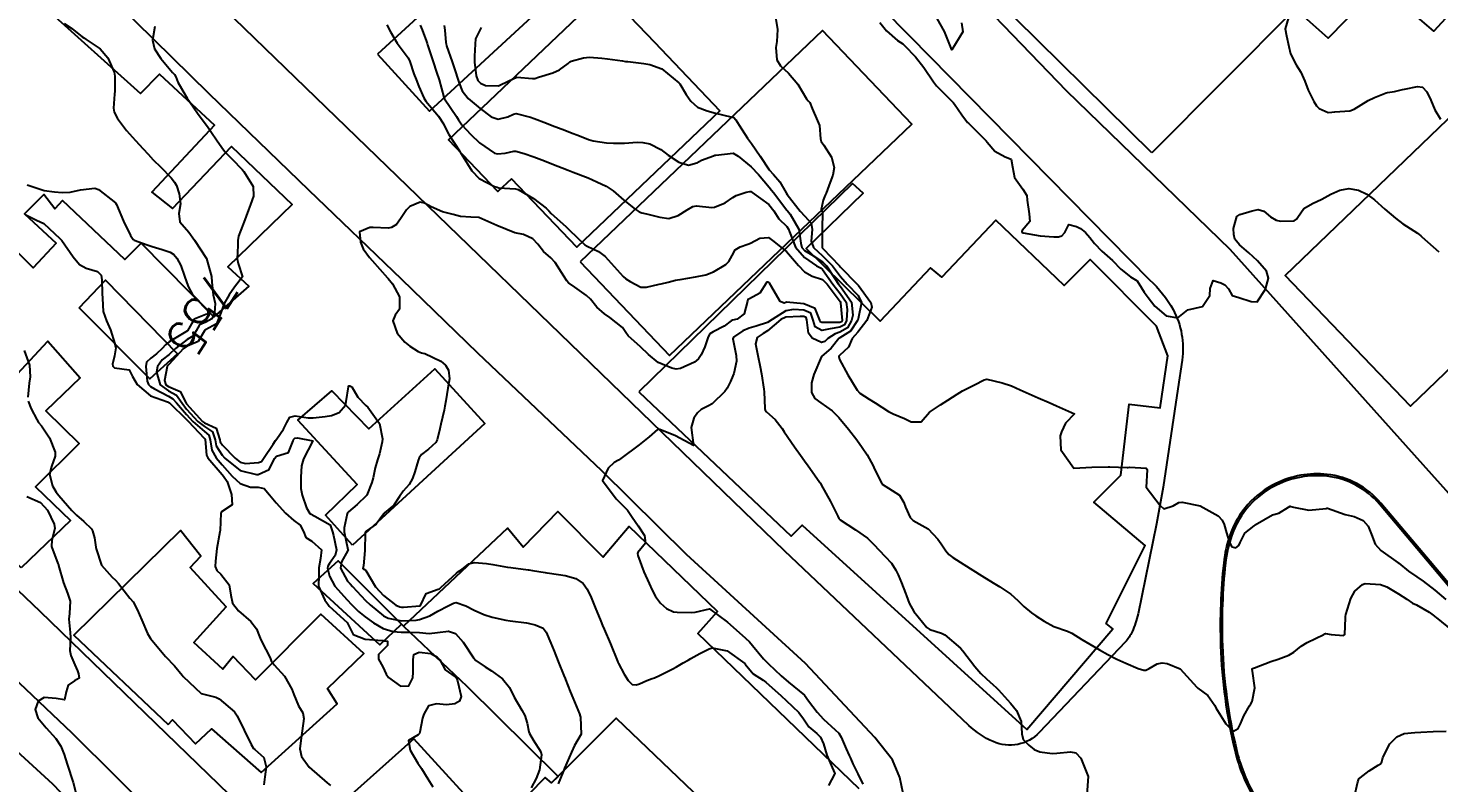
# Model space of a CAD drawing. Header units: metres. Extents: x 307586 to 320046, y 7427249 to 7434250.
# Drawn here: x 316786.2 to 316941.9, y 7432422.9 to 7432506.2 of the extents above; entities that cross this region are included whole.
import ezdxf
from ezdxf.enums import TextEntityAlignment as Align

# ---------------------------------------------------------------- set-up
doc = ezdxf.new("R2010")
doc.units = ezdxf.units.M
doc.header["$MEASUREMENT"] = 0
for name, color, linetype in [('Area Verde e Lazer', 45, 'Continuous'), ('Cotas', 45, 'Continuous'), ('Curvas de Nivel 1m', 11, 'Continuous'), ('Curvas de Nivel 5m', 15, 'Continuous'), ('Edificações', 30, 'Continuous'), ('Vias Primárias', 230, 'Continuous')]:
    doc.layers.add(name, color=color, linetype=linetype)
doc.styles.add('Style-STANDARD', font='STANDARD.shx')

msp = doc.modelspace()

# ---------------------------------------------------------------- linework, layer by layer
at = {"layer": 'Area Verde e Lazer'}
msp.add_lwpolyline([(316943.04, 7432444.55), (316935.41, 7432453.62, 0.19367), (316929.59, 7432456.72, 0.14134), (316924.02, 7432455.74, 0.195734), (316919.11, 7432450.23, 0.058975), (316918.39, 7432447.11, 0.035081), (316918.06, 7432438.03, 0.050549), (316919.62, 7432426.55, 0.064969), (316921.44, 7432421.78, 0.015128), (316938.32, 7432392.66), (316951.75, 7432369.38)], format="xyb", dxfattribs=at)
msp.add_lwpolyline([(316943.04, 7432444.55), (316935.41, 7432453.62, 0.19367), (316929.59, 7432456.72, 0.14134), (316924.02, 7432455.74, 0.195734), (316919.11, 7432450.23, 0.058975), (316918.39, 7432447.11, 0.035081), (316918.06, 7432438.03, 0.050549), (316919.62, 7432426.55, 0.064969), (316921.44, 7432421.78, 0.015128), (316938.32, 7432392.66), (316951.75, 7432369.38)], format="xyb", dxfattribs=at)
at = {"layer": 'Curvas de Nivel 1m', "flags": 128}
for points, elevation in [([(316889.25, 7432506.75), (316889.39, 7432505.76), (316888.2, 7432503.78), (316887.39, 7432505.79), (316886.25, 7432507.8)], 749), ([(316925.35, 7432507.33), (316924.98, 7432506.07), (316925.13, 7432505.33), (316925.39, 7432504.15), (316925.59, 7432503.33), (316926.19, 7432502.13), (316926.72, 7432501.31), (316927.17, 7432500.31), (316927.54, 7432499.31), (316928.14, 7432498.08), (316928.43, 7432497.59), (316928.75, 7432497.29), (316929.72, 7432496.87), (316930.13, 7432496.89), (316930.46, 7432496.94), (316932.13, 7432497.05), (316932.59, 7432497.24), (316934.14, 7432498.17), (316934.86, 7432498.5), (316936.15, 7432499.01), (316936.3, 7432499.05), (316937.06, 7432499.19), (316937.95, 7432499.39), (316938.16, 7432499.43), (316939.6, 7432499.72), (316940.16, 7432499.64), (316940.63, 7432499.15), (316941.05, 7432498.23), (316941.51, 7432497.14), (316942.12, 7432496.13)], 748), ([(316790.22, 7432506.68), (316791.05, 7432506.11), (316792.21, 7432505.22), (316792.37, 7432505.09), (316792.64, 7432504.92), (316794.19, 7432503.87), (316795.01, 7432502.89), (316795.73, 7432501.32), (316795.81, 7432500.88), (316795.81, 7432499.2), (316795.78, 7432498.88), (316795.66, 7432497.33), (316795.73, 7432496.88), (316796.1, 7432496.21), (316797.09, 7432494.87), (316798.07, 7432493.75), (316798.93, 7432492.85), (316799.48, 7432492.27), (316800.04, 7432491.65), (316800.86, 7432490.82), (316802.02, 7432489.65), (316802.39, 7432489.18), (316802.59, 7432488.8), (316802.91, 7432487.89), (316803.06, 7432486.79), (316802.87, 7432485.7), (316802.99, 7432484.79), (316803.95, 7432483.64), (316804.61, 7432482.77), (316805.91, 7432480.76), (316806.48, 7432478.75), (316806.49, 7432478.15), (316806.64, 7432476.75), (316806.87, 7432475.77), (316806.79, 7432474.75), (316806.5, 7432474.08), (316805.83, 7432473.72), (316805.15, 7432473.44), (316804.76, 7432472.77), (316804.4, 7432472.19), (316803.8, 7432471.79), (316802.51, 7432470.8), (316801.79, 7432470.17), (316801.04, 7432469.55), (316800.51, 7432468.82), (316800.38, 7432468.21), (316800.82, 7432466.82), (316801.74, 7432466.15), (316802.6, 7432465.67), (316803.22, 7432464.79), (316803.71, 7432464.11), (316804.95, 7432462.77), (316805.69, 7432462.21), (316806.57, 7432461.63), (316806.86, 7432460.74), (316807, 7432460.07), (316807.66, 7432459.05), (316807.94, 7432458.73), (316809.63, 7432457.36), (316811.42, 7432456.9), (316811.63, 7432456.92), (316812.85, 7432457.45), (316813.42, 7432458.66), (316813.66, 7432458.92), (316814.97, 7432459.34), (316815.48, 7432460.64), (316815.53, 7432460.79), (316815.68, 7432460.93), (316815.98, 7432460.94), (316817.67, 7432460.61), (316816.64, 7432458.63), (316816.41, 7432457.86), (316816.32, 7432456.63), (316816.33, 7432455.35), (316816.47, 7432454.63), (316816.95, 7432453.25), (316817.31, 7432452.61), (316817.48, 7432452.52), (316817.57, 7432452.47), (316817.86, 7432452.32), (316819.56, 7432451.34), (316819.84, 7432450.59), (316819.94, 7432450.19), (316820.28, 7432448.58), (316820.13, 7432447.98), (316819.51, 7432447.1), (316819.3, 7432446.8), (316819.27, 7432446.59), (316819.49, 7432445.68), (316820.09, 7432444.58), (316821.46, 7432443.08), (316821.94, 7432442.56), (316822.68, 7432441.78), (316823.44, 7432441.19), (316824.35, 7432440.53), (316825.43, 7432439.91), (316826.51, 7432439.59), (316827.42, 7432439.5), (316828.41, 7432439.5), (316829.42, 7432439.46), (316830.5, 7432439.38), (316831.42, 7432439.46), (316832.63, 7432439.64), (316833.42, 7432439.35), (316834.24, 7432438.41), (316835.39, 7432436.67), (316835.64, 7432436.4), (316836.69, 7432435.7), (316837.37, 7432435.24), (316838.6, 7432434.36), (316839.35, 7432433.41), (316839.89, 7432432.34), (316840.73, 7432430.92), (316841.04, 7432430.33), (316841.3, 7432429.46), (316841.5, 7432428.53), (316841.56, 7432428.33), (316841.97, 7432427.63), (316842.82, 7432426.31), (316842.91, 7432425.96), (316842.68, 7432424.31), (316842.29, 7432423.37), (316841.76, 7432422.32)], 756), ([(316825.82, 7432506.52), (316826.22, 7432505.76), (316826.97, 7432504.51), (316828.18, 7432502.89), (316828.36, 7432502.5), (316828.8, 7432501.13), (316829.05, 7432500.49), (316829.37, 7432499.71), (316829.9, 7432498.47), (316830.13, 7432498.09), (316831.51, 7432496.46), (316832.09, 7432495.59), (316832.46, 7432494.82), (316832.67, 7432494.44), (316833.84, 7432492.64), (316833.95, 7432492.42), (316833.98, 7432492.35), (316834.05, 7432492.24), (316835.21, 7432490.41), (316836.02, 7432489.56), (316837.71, 7432488.69), (316838.02, 7432488.6), (316838.2, 7432488.56), (316840.01, 7432488.43), (316840.31, 7432488.35), (316842, 7432487.35), (316843.41, 7432486.31), (316843.7, 7432486.02), (316843.98, 7432485.72), (316845.57, 7432484.28), (316845.96, 7432483.91), (316847.67, 7432482.26), (316847.93, 7432482.09), (316849.19, 7432481.5), (316849.92, 7432480.97), (316850.6, 7432480.22), (316851.9, 7432478.77), (316852.2, 7432478.51), (316852.69, 7432478.2), (316853.88, 7432477.6), (316854.48, 7432477.57), (316855.89, 7432477.91), (316856.09, 7432477.96), (316856.89, 7432478.15), (316857.69, 7432478.34), (316857.9, 7432478.38), (316858.2, 7432478.44), (316859.9, 7432478.74), (316861.05, 7432478.95), (316861.9, 7432479.26), (316863.25, 7432480.07), (316863.59, 7432480.4), (316863.93, 7432481.09), (316864.28, 7432481.71), (316864.83, 7432482.05), (316865.66, 7432482.33), (316865.95, 7432482.44), (316867, 7432482.98), (316867.95, 7432483.07), (316868.55, 7432482.61), (316869.33, 7432482), (316869.94, 7432481.5), (316871.27, 7432479.98), (316871.91, 7432479.29), (316872.76, 7432478.81), (316873.9, 7432478.42), (316874.44, 7432477.93), (316875.86, 7432475.99), (316875.9, 7432475.92), (316875.92, 7432475.86), (316876.09, 7432473.92), (316876.02, 7432473.74), (316875.84, 7432473.67), (316874.09, 7432473.69), (316873.84, 7432473.68), (316873.67, 7432473.77), (316873.62, 7432473.94), (316873.12, 7432475.21), (316871.86, 7432475.74), (316869.94, 7432475.91), (316869.86, 7432475.89), (316869.67, 7432475.8), (316869.24, 7432476), (316868.31, 7432477.59), (316868.06, 7432478.02), (316867.99, 7432478.11), (316867.89, 7432478.15), (316867.78, 7432478.13), (316867.71, 7432478.02), (316867, 7432476.91), (316865.87, 7432476.3), (316865.69, 7432476.22), (316865.62, 7432476.04), (316865.25, 7432474.65), (316864.51, 7432474.05), (316863.97, 7432473.93), (316863.84, 7432473.87), (316863.06, 7432473.29), (316861.83, 7432472.65), (316861.48, 7432472.44), (316861.3, 7432472.1), (316860.92, 7432470.98), (316860.52, 7432470.1), (316860.23, 7432469.67), (316859.78, 7432469.32), (316858.23, 7432468.59), (316857.78, 7432468.53), (316857.3, 7432468.63), (316855.78, 7432469.26), (316854.71, 7432470.17), (316853.81, 7432470.99), (316852.47, 7432472.2), (316852.19, 7432472.57), (316851.83, 7432473.13), (316850.45, 7432474.22), (316849.85, 7432474.63), (316849, 7432475.39), (316848.29, 7432476.25), (316847.87, 7432476.65), (316846.56, 7432477.6), (316845.89, 7432478.06), (316845.69, 7432478.28), (316845.37, 7432478.81), (316844.42, 7432480.29), (316843.92, 7432480.81), (316843.11, 7432481.5), (316842.51, 7432482.32), (316841.94, 7432482.93), (316840.9, 7432483.39), (316839.95, 7432483.57), (316837.96, 7432484.38), (316835.97, 7432485.27), (316835.08, 7432485.3), (316833.97, 7432485.38), (316833.13, 7432485.59), (316831.98, 7432485.91), (316830.7, 7432486.46), (316829.99, 7432486.85), (316829.51, 7432486.95), (316828.38, 7432486.49), (316827.98, 7432486.12), (316827.34, 7432485.13), (316826.88, 7432484.51), (316826.33, 7432484.15), (316825.96, 7432484.11), (316824.33, 7432484.16), (316823.96, 7432484.16), (316822.82, 7432483.68), (316822.9, 7432482.56), (316823.2, 7432481.82), (316823.92, 7432480.85), (316824.2, 7432480.54), (316825.89, 7432478.63), (316825.98, 7432478.52), (316826.44, 7432477.96), (316827.24, 7432476.51), (316827.22, 7432475.14), (316826.75, 7432474.51), (316826.48, 7432473.86), (316826.98, 7432472.51), (316827.8, 7432471.5), (316828.38, 7432471.07), (316829.29, 7432470.48), (316829.65, 7432470.33), (316829.79, 7432470.3), (316830.01, 7432470.25), (316831.78, 7432469.42), (316832.3, 7432468.96), (316832.62, 7432468.44), (316832.74, 7432467.45), (316832.55, 7432466.44), (316832.32, 7432465.03), (316832.22, 7432464.44), (316832.14, 7432464.02), (316831.8, 7432462.45), (316831.69, 7432461.96), (316831.38, 7432460.75), (316831.22, 7432460.45), (316830.44, 7432459.69), (316829.66, 7432459.1), (316829.38, 7432458.75), (316829.28, 7432458.47), (316828.92, 7432457.19), (316828.66, 7432456.48), (316828.28, 7432455.82), (316827.61, 7432455.08), (316827.21, 7432454.5), (316826.58, 7432453.51), (316825.58, 7432452.68), (316825.49, 7432452.6), (316825.44, 7432452.52), (316824.65, 7432451.44), (316823.55, 7432450.67), (316823.45, 7432450.54), (316823.43, 7432450.42), (316823.4, 7432448.54), (316823.23, 7432446.82), (316823.18, 7432446.54), (316823.37, 7432446.41), (316823.5, 7432446.3), (316824.56, 7432444.53), (316825.47, 7432443.56), (316826.83, 7432442.5), (316827.27, 7432442.31), (316827.45, 7432442.28), (316827.66, 7432442.28), (316829.45, 7432442.4), (316829.51, 7432442.42), (316829.55, 7432442.47), (316830.16, 7432443.77), (316831.48, 7432444.25), (316831.62, 7432444.3), (316831.8, 7432444.45), (316833.5, 7432446.04), (316833.73, 7432446.19), (316834.11, 7432446.41), (316834.88, 7432447.04), (316835.51, 7432447.2), (316836.82, 7432447.08), (316837.51, 7432446.97), (316839.16, 7432446.7), (316839.51, 7432446.65), (316841.44, 7432446.4), (316841.5, 7432446.39), (316841.91, 7432446.32), (316843.29, 7432446.1), (316843.5, 7432446.07), (316843.78, 7432446.02), (316845.5, 7432445.75), (316846.67, 7432445.44), (316847.49, 7432444.88), (316847.95, 7432444.25), (316848.37, 7432443.35), (316848.82, 7432442.24), (316849.44, 7432440.71), (316849.64, 7432440.23), (316849.81, 7432439.85), (316850.5, 7432438.22), (316851.27, 7432436.33), (316851.32, 7432436.21), (316851.38, 7432436.06), (316852.03, 7432434.86), (316852.47, 7432434.19), (316852.92, 7432433.75), (316853.36, 7432433.7), (316853.72, 7432433.82), (316854.51, 7432434.17), (316855.12, 7432434.41), (316855.37, 7432434.49), (316855.93, 7432434.72), (316857.38, 7432435.47), (316857.8, 7432435.7), (316858.53, 7432436.12), (316859.07, 7432436.43), (316859.39, 7432436.61), (316860.36, 7432437.14), (316861.41, 7432437.68), (316861.72, 7432437.77), (316863.4, 7432437.46), (316865.34, 7432436.04), (316865.38, 7432435.99), (316866.27, 7432434.92), (316867.36, 7432434.2), (316867.65, 7432434.01), (316869.35, 7432432.49), (316869.91, 7432431.98), (316871.32, 7432430.63), (316871.83, 7432429.96), (316872.42, 7432429.07), (316873.3, 7432428.34), (316873.68, 7432427.94), (316874.02, 7432427.2), (316874.41, 7432425.93), (316875.24, 7432423.98), (316875.26, 7432423.94), (316875.26, 7432423.92), (316875.24, 7432423.84), (316874.57, 7432422.58)], 754), ([(316829.52, 7432506.48), (316829.71, 7432505.97), (316830.21, 7432504.7), (316830.29, 7432504.47), (316830.33, 7432504.34), (316830.92, 7432502.46), (316831.32, 7432501.3), (316831.59, 7432500.46), (316832.13, 7432498.54), (316832.15, 7432498.47), (316832.16, 7432498.45), (316832.2, 7432498.38), (316833.51, 7432496.43), (316833.73, 7432496.06), (316834.09, 7432495.51), (316835.1, 7432494.41), (316836.07, 7432493.5), (316837.71, 7432492.38), (316838.05, 7432492.29), (316838.88, 7432492.37), (316839.83, 7432492.58), (316840.06, 7432492.58), (316840.98, 7432492.34), (316842.05, 7432491.97), (316843.24, 7432491.51), (316844.04, 7432491.19), (316845.83, 7432490.49), (316846.03, 7432490.41), (316846.38, 7432490.28), (316848.03, 7432489.63), (316848.99, 7432489.21), (316850.02, 7432488.71), (316850.79, 7432488.22), (316852, 7432487.19), (316853.22, 7432486.19), (316853.68, 7432485.89), (316853.98, 7432485.77), (316854.48, 7432485.68), (316855.97, 7432485.29), (316856.96, 7432485.17), (316857.98, 7432485.48), (316858.97, 7432486.13), (316859.61, 7432486.49), (316859.99, 7432486.56), (316861.69, 7432486.39), (316861.99, 7432486.42), (316863.17, 7432486.9), (316864, 7432487.47), (316864.37, 7432487.69), (316865.49, 7432488.05), (316865.9, 7432488.15), (316866.01, 7432488.13), (316866.15, 7432488.04), (316867.99, 7432486.69), (316868.54, 7432486.01), (316869.1, 7432485.12), (316869.97, 7432484.28), (316870.18, 7432483.99), (316870.28, 7432483.67), (316870.94, 7432481.98), (316871.93, 7432480.84), (316873.26, 7432479.95), (316873.69, 7432479.73), (316873.91, 7432479.52), (316875.07, 7432477.93), (316875.88, 7432476.88), (316876.51, 7432475.91), (316876.64, 7432475.13), (316876.58, 7432473.91), (316876.35, 7432473.41), (316875.84, 7432473.17), (316874.77, 7432472.99), (316873.83, 7432472.8), (316873.09, 7432473.2), (316872.89, 7432473.95), (316872.61, 7432474.72), (316871.85, 7432475.03), (316870.71, 7432475.13), (316869.85, 7432474.96), (316868.35, 7432474.01), (316867.84, 7432473.69), (316866.6, 7432473.26), (316865.83, 7432473.04), (316865.11, 7432472.77), (316864.08, 7432472.06), (316864, 7432471.88), (316864.37, 7432470.05), (316864.41, 7432469.43), (316864.13, 7432468.06), (316864.03, 7432467.8), (316863.76, 7432467.17), (316863.39, 7432466.43), (316863.12, 7432466.07), (316861.73, 7432464.72), (316861.34, 7432464.48), (316860.54, 7432464.1), (316860.1, 7432463.73), (316859.71, 7432463.11), (316859.42, 7432462.11), (316859.67, 7432460.11), (316857.69, 7432461.17), (316855.97, 7432461.89), (316855.7, 7432461.89), (316854.8, 7432461.06), (316853.67, 7432460.18), (316851.66, 7432458.66), (316851.39, 7432458.48), (316850.93, 7432458.22), (316850.26, 7432457.6), (316849.62, 7432456.23), (316851.14, 7432454.21), (316851.6, 7432453.74), (316852.39, 7432452.99), (316852.92, 7432452.19), (316853.57, 7432451.26), (316854.28, 7432450.17), (316854.37, 7432449.34), (316853.53, 7432448.29), (316853.49, 7432448.18), (316853.53, 7432447.97), (316854.21, 7432446.17), (316854.78, 7432444.88), (316855.11, 7432444.16), (316855.48, 7432443.46), (316856.03, 7432442.71), (316856.69, 7432442.14), (316857.46, 7432441.76), (316857.87, 7432441.71), (316859.46, 7432441.67), (316859.85, 7432441.72), (316861.46, 7432442.09), (316863.44, 7432440.61), (316864.07, 7432440.05), (316865.42, 7432438.86), (316865.84, 7432438.46), (316866.18, 7432438.03), (316867.39, 7432436.56), (316867.95, 7432436), (316869.37, 7432434.71), (316870.15, 7432433.98), (316871.35, 7432433.03), (316871.93, 7432432.55), (316872.36, 7432431.95), (316873.32, 7432430.7), (316874.04, 7432429.93), (316875.3, 7432428.73), (316875.73, 7432428.35), (316875.99, 7432427.91), (316876.53, 7432426.64), (316876.87, 7432425.9), (316876.99, 7432425.62), (316877.25, 7432424.97), (316877.8, 7432423.88), (316878.36, 7432422.75)], 753), ([(316832.17, 7432506.45), (316832.22, 7432505.94), (316832.35, 7432504.59), (316832.37, 7432504.45), (316832.42, 7432504.22), (316833.03, 7432502.44), (316833.32, 7432501.58), (316833.7, 7432500.43), (316833.81, 7432500.08), (316834.14, 7432499.26), (316834.79, 7432498.41), (316836.12, 7432497.3), (316837.35, 7432496.39), (316838.1, 7432496.12), (316839.18, 7432496.36), (316839.8, 7432496.66), (316840.11, 7432496.73), (316841.7, 7432496.33), (316842.1, 7432496.19), (316843.46, 7432495.67), (316844.09, 7432495.42), (316845.49, 7432494.89), (316846.09, 7432494.66), (316847.09, 7432494.27), (316848.08, 7432493.88), (316848.6, 7432493.73), (316850.07, 7432493.52), (316850.83, 7432493.46), (316852.07, 7432493.49), (316853.46, 7432493.57), (316854.08, 7432493.56), (316854.86, 7432493.39), (316856.07, 7432492.79), (316856.87, 7432492.15), (316858.05, 7432491.36), (316859.13, 7432491.04), (316860.05, 7432491.3), (316860.57, 7432491.59), (316861.9, 7432492.09), (316862.02, 7432492.13), (316862.06, 7432492.14), (316862.13, 7432492.15), (316864.07, 7432492.35), (316864.59, 7432492.05), (316866.05, 7432490.87), (316866.85, 7432490.03), (316868.02, 7432488.63), (316868.3, 7432488.3), (316868.52, 7432488.01), (316869.98, 7432486.08), (316870.05, 7432485.99), (316870.35, 7432485.62), (316871.29, 7432483.98), (316871.51, 7432482.42), (316871.64, 7432481.97), (316871.94, 7432481.64), (316872.74, 7432481.15), (316873.92, 7432480.39), (316874.36, 7432479.94), (316875.28, 7432478.54), (316875.68, 7432477.92), (316875.89, 7432477.66), (316877.12, 7432475.91), (316877.25, 7432474.5), (316877.13, 7432473.91), (316876.67, 7432473.08), (316875.83, 7432472.62), (316875.3, 7432472.45), (316874.51, 7432471.93), (316874.17, 7432471.58), (316873.82, 7432471.47), (316872.78, 7432471.96), (316872.38, 7432472.51), (316872.19, 7432473.96), (316872.1, 7432474.22), (316871.85, 7432474.33), (316871.46, 7432474.36), (316869.85, 7432474.27), (316869.3, 7432474), (316867.83, 7432472.75), (316867.38, 7432472.47), (316866.69, 7432472.03), (316866.51, 7432471.33), (316866.77, 7432470.03), (316867.02, 7432468.79), (316867.17, 7432468.03), (316867.44, 7432466.33), (316867.47, 7432466.02), (316867.54, 7432464.2), (316867.57, 7432464.02), (316867.72, 7432463.84), (316868.7, 7432462.99), (316869.45, 7432461.99), (316869.7, 7432461.61), (316870.82, 7432459.98), (316871.66, 7432458.78), (316872, 7432458.31), (316872.25, 7432457.96), (316873.62, 7432456.04), (316873.69, 7432455.94), (316873.78, 7432455.78), (316874.79, 7432453.93), (316875.59, 7432452.3), (316875.72, 7432452.06), (316875.87, 7432451.92), (316877.57, 7432450.81), (316878.87, 7432449.88), (316879.55, 7432449.24), (316880.84, 7432447.86), (316881.52, 7432447.11), (316882.01, 7432446.34), (316882.25, 7432445.84), (316882.63, 7432444.97), (316883.08, 7432443.83), (316883.17, 7432443.52), (316883.47, 7432442.72), (316884, 7432441.81), (316885.44, 7432440.01), (316885.76, 7432439.8), (316887.06, 7432439.4), (316887.43, 7432439.2), (316889.15, 7432437.75), (316889.41, 7432437.47), (316890.73, 7432435.74), (316891.38, 7432434.96), (316892.01, 7432434.36), (316892.76, 7432433.71), (316893.08, 7432433.42), (316893.36, 7432433.15), (316894.68, 7432431.69), (316895.33, 7432430.88), (316895.86, 7432429.67), (316895.91, 7432428.28), (316896.06, 7432427.67), (316896.68, 7432427.05), (316897.28, 7432426.56), (316897.92, 7432426.29), (316899.28, 7432426.14), (316899.8, 7432426.15), (316901.28, 7432426.3), (316901.89, 7432426.21), (316902.42, 7432425.59), (316903.24, 7432423.58), (316903.11, 7432421.58)], 752), ([(316836.22, 7432506.24), (316835.62, 7432505), (316835.58, 7432504.41), (316835.51, 7432503.08), (316835.49, 7432502.41), (316835.67, 7432500.9), (316835.87, 7432500.4), (316836.15, 7432500.1), (316836.73, 7432499.82), (316838.15, 7432499.79), (316839.29, 7432500.36), (316840.16, 7432500.74), (316841.89, 7432500.59), (316842.16, 7432500.59), (316842.58, 7432500.74), (316844.16, 7432501.22), (316844.9, 7432501.56), (316845.84, 7432502.28), (316846.02, 7432502.44), (316846.18, 7432502.52), (316847.54, 7432502.9), (316848.18, 7432502.95), (316849.57, 7432502.85), (316850.18, 7432502.78), (316851.85, 7432502.54), (316852.18, 7432502.5), (316852.44, 7432502.47), (316854.18, 7432502.26), (316854.87, 7432502.17), (316856.18, 7432501.66), (316858.06, 7432500.14), (316858.15, 7432500.02), (316858.87, 7432498.86), (316859.38, 7432498.12), (316860.12, 7432497.44), (316861.17, 7432497.04), (316862.11, 7432496.77), (316863.8, 7432496.37), (316864.11, 7432496.29), (316864.34, 7432496.06), (316864.71, 7432495.44), (316865.64, 7432494.04), (316866.08, 7432493.42), (316867.04, 7432492.03), (316868.04, 7432490.54), (316868.51, 7432490.01), (316869.22, 7432489.2), (316869.89, 7432487.99), (316870.01, 7432487.8), (316871.45, 7432485.98), (316871.98, 7432485.43), (316872.66, 7432484.65), (316872.78, 7432483.96), (316872.67, 7432482.67), (316872.94, 7432481.96), (316873.93, 7432481.03), (316875.01, 7432479.93), (316875.9, 7432478.76), (316876.64, 7432477.91), (316877.87, 7432476.65), (316878.21, 7432475.89), (316877.84, 7432474.09), (316877.8, 7432473.94), (316877.79, 7432473.9), (316877, 7432472.74), (316875.82, 7432471.98), (316875.79, 7432471.96), (316875.73, 7432471.92), (316874.88, 7432470.86), (316873.79, 7432469.94), (316872.95, 7432467.95), (316872.69, 7432467.02), (316872.7, 7432465.96), (316873.08, 7432465.29), (316873.73, 7432464.8), (316874.97, 7432463.93), (316875.72, 7432463.21), (316876.8, 7432461.91), (316877.69, 7432460.74), (316878.3, 7432459.89), (316878.86, 7432459.07), (316879.52, 7432457.87), (316879.65, 7432457.51), (316880.49, 7432455.86), (316881.62, 7432455.15), (316882.4, 7432454.63), (316882.9, 7432453.83), (316883.09, 7432453.32), (316883.59, 7432452.18), (316883.91, 7432451.82), (316885.57, 7432450.9), (316886.66, 7432449.79), (316887.03, 7432449.26), (316887.54, 7432448.49), (316887.87, 7432448.1), (316888.3, 7432447.76), (316889.52, 7432446.97), (316891.5, 7432445.73), (316892.74, 7432444.96), (316893.49, 7432444.52), (316894.71, 7432443.69), (316895.48, 7432443), (316896.15, 7432442.35), (316897, 7432441.66), (316897.46, 7432441.33), (316898.38, 7432440.71), (316899.44, 7432440.15), (316900.97, 7432439.61), (316901.43, 7432439.4), (316902.54, 7432438.71), (316903.42, 7432438.2), (316904.49, 7432437.57), (316905.41, 7432437.03), (316906.4, 7432436.55), (316907.4, 7432436.1), (316908.77, 7432435.52), (316909.39, 7432435.31), (316909.59, 7432435.31), (316909.97, 7432435.5), (316910.87, 7432436.02), (316911.4, 7432436.14), (316911.96, 7432436.05), (316913.39, 7432435.46), (316915.22, 7432433.44), (316915.36, 7432433.33), (316916.45, 7432432.52), (316917.21, 7432431.41), (316917.34, 7432431.18), (316918.43, 7432429.4), (316919.3, 7432428.59), (316919.8, 7432428.89), (316920.05, 7432429.38), (316920.43, 7432430.27), (316921.04, 7432431.37), (316921.17, 7432431.54), (316921.35, 7432431.85), (316921.63, 7432433.37), (316921.39, 7432435.2), (316921.34, 7432435.37), (316921.33, 7432435.43), (316921.39, 7432435.51), (316921.62, 7432435.59), (316923.4, 7432436.26), (316924.21, 7432436.52), (316925.41, 7432436.96), (316925.96, 7432437.31), (316926.77, 7432437.96), (316927.42, 7432438.37), (316929.25, 7432439.27), (316929.37, 7432439.34), (316929.43, 7432439.36), (316930.08, 7432439.26), (316931.43, 7432439.15), (316931.56, 7432439.25), (316931.63, 7432441.08), (316931.63, 7432441.25), (316931.67, 7432441.45), (316932.23, 7432443.24), (316932.68, 7432444.04), (316933.51, 7432444.79), (316933.83, 7432444.89), (316935.51, 7432444.77), (316936.2, 7432444.5), (316937.49, 7432443.75), (316938.4, 7432443.17), (316939.04, 7432442.72), (316939.48, 7432442.51), (316940.9, 7432441.71), (316941.46, 7432441.29), (316941.56, 7432441.22), (316941.67, 7432441.13), (316943.44, 7432439.7)], 751), ([(316880.24, 7432506.77), (316880.98, 7432505.86), (316882.21, 7432504.81), (316882.8, 7432504.43), (316883.38, 7432503.83), (316883.78, 7432503.41), (316884.19, 7432503), (316885.11, 7432501.81), (316886.16, 7432500.24), (316886.49, 7432499.8), (316888.14, 7432498.14), (316888.33, 7432497.97), (316888.47, 7432497.77), (316889.28, 7432496.6), (316889.92, 7432495.75), (316890.02, 7432495.67), (316890.1, 7432495.6), (316891.97, 7432493.73), (316892.08, 7432493.59), (316892.95, 7432492.6), (316894.07, 7432491.98), (316894.74, 7432491.69), (316894.88, 7432490.86), (316895.1, 7432489.69), (316896.02, 7432488.4), (316896.48, 7432487.68), (316896.5, 7432487.18), (316896.72, 7432485.67), (316896.81, 7432484.84), (316895.96, 7432483.83), (316895.91, 7432483.73), (316895.92, 7432483.68), (316895.96, 7432483.63), (316896.06, 7432483.58), (316897.96, 7432483.23), (316899.45, 7432483.13), (316899.96, 7432483.13), (316900.35, 7432483.23), (316900.67, 7432483.62), (316901.11, 7432484.48), (316901.97, 7432484.27), (316902.41, 7432484.04), (316902.95, 7432483.6), (316903.42, 7432483.06), (316903.95, 7432482.4), (316904.75, 7432481.57), (316905.93, 7432480.51), (316906.85, 7432479.55), (316907.9, 7432478.71), (316908.64, 7432478.27), (316909.13, 7432477.52), (316909.41, 7432477.04), (316909.88, 7432476.43), (316910.6, 7432475.5), (316911.86, 7432474.43), (316913.14, 7432474.18), (316913.86, 7432474.78), (316914.24, 7432475.09), (316915.87, 7432475.44), (316916.67, 7432476.65), (316916.72, 7432477.43), (316917.03, 7432478.3), (316917.9, 7432478.06), (316918.31, 7432477.83), (316918.72, 7432477.41), (316919.15, 7432476.67), (316919.88, 7432476.43), (316921.25, 7432476), (316921.88, 7432475.97), (316922.83, 7432477.36), (316923.15, 7432478.59), (316922.91, 7432479.35), (316921.93, 7432480.47), (316920.98, 7432481.38), (316919.95, 7432482.26), (316919.44, 7432482.88), (316919.33, 7432483.4), (316919.3, 7432484.07), (316919.67, 7432485.39), (316919.99, 7432485.59), (316921.36, 7432486.02), (316922, 7432486.16), (316922.62, 7432485.98), (316923.38, 7432485.35), (316923.99, 7432484.97), (316924.47, 7432484.85), (316925.99, 7432484.91), (316926.24, 7432485.07), (316926.38, 7432485.32), (316927.04, 7432486.28), (316928.01, 7432486.82), (316929.03, 7432487.28), (316930.02, 7432487.83), (316931.01, 7432488.27), (316932.03, 7432488.48), (316933.08, 7432488.29), (316934.02, 7432487.83), (316934.85, 7432487.21), (316936, 7432486.19), (316937.17, 7432485.19), (316937.98, 7432484.56), (316939.59, 7432483.53), (316939.96, 7432483.26), (316940.09, 7432483.15), (316941.95, 7432481.48)], 749), ([(316786.11, 7432488.89), (316788, 7432488.25), (316789.14, 7432488.11), (316789.99, 7432488.04), (316790.87, 7432488.07), (316792, 7432488.34), (316793.59, 7432488.5), (316794, 7432488.35), (316795.86, 7432486.88), (316795.98, 7432486.7), (316796.74, 7432484.87), (316797.54, 7432483.27), (316797.81, 7432482.86), (316797.93, 7432482.78), (316799.35, 7432482.26), (316799.93, 7432482.07), (316801.01, 7432481.73), (316801.92, 7432481.43), (316802.31, 7432481.2), (316802.64, 7432480.8), (316803.07, 7432479.96), (316803.49, 7432478.79), (316803.88, 7432477.65), (316804.39, 7432476.77), (316805.85, 7432475.28), (316806.05, 7432474.97), (316806.05, 7432474.76), (316805.98, 7432474.62), (316805.84, 7432474.55), (316804.56, 7432474.04), (316803.81, 7432472.78), (316801.8, 7432471.54), (316801.39, 7432471.23), (316801.01, 7432470.82), (316800.38, 7432470.23), (316799.78, 7432469.74), (316799.31, 7432469.3), (316799.22, 7432468.84), (316799.38, 7432467.2), (316799.5, 7432466.83), (316799.74, 7432466.62), (316800.19, 7432466.37), (316801.73, 7432465.55), (316802.19, 7432465.26), (316802.59, 7432464.8), (316803.7, 7432463.53), (316804.42, 7432462.77), (316805.68, 7432461.64), (316806.16, 7432461.24), (316806.33, 7432460.75), (316806.51, 7432459.6), (316806.98, 7432458.74), (316807.64, 7432457.98), (316808.74, 7432456.72), (316809.62, 7432455.93), (316810.79, 7432455.52), (316811.61, 7432455.51), (316812.29, 7432455.36), (316812.86, 7432454.67), (316813.59, 7432453.78), (316814.63, 7432452.65), (316815.56, 7432451.83), (316816.26, 7432451.33), (316816.62, 7432450.62), (316816.89, 7432449.97), (316817.54, 7432449.55), (316818.63, 7432448.6), (316818.49, 7432447.63), (316818.33, 7432446.6), (316818.3, 7432445.79), (316818.29, 7432444.6), (316818.99, 7432443.06), (316819.31, 7432442.59), (316819.45, 7432442.39), (316821.43, 7432440.57), (316822.1, 7432439.24), (316823.42, 7432438.75), (316825.32, 7432438.61), (316825.41, 7432438.58), (316825.46, 7432438.56), (316825.89, 7432438.51), (316825.89, 7432438.03), (316825.4, 7432437.53), (316824.89, 7432437.03), (316824.92, 7432436.52), (316825.37, 7432435.68), (316825.74, 7432434.89), (316826, 7432434.51), (316827.35, 7432433.55), (316828.24, 7432433.59), (316828.69, 7432434.48), (316828.74, 7432435.1), (316828.74, 7432436.48), (316828.81, 7432437.06), (316829.4, 7432437.29), (316830.69, 7432437.16), (316831.39, 7432436.75), (316831.67, 7432436.45), (316832.28, 7432435.35), (316833.36, 7432434.6), (316833.51, 7432434.42), (316833.61, 7432434.16), (316834.02, 7432432.41), (316833.85, 7432431.89), (316833.32, 7432431.61), (316832.4, 7432431.51), (316831.32, 7432431.62), (316830.41, 7432431.37), (316829.89, 7432430.46), (316829.75, 7432430.02), (316829.47, 7432428.47), (316829.43, 7432428.33), (316829.29, 7432428.2), (316828.2, 7432427.56), (316828.41, 7432426.48), (316829.25, 7432425.05), (316829.64, 7432424.47), (316830.35, 7432423.34), (316830.89, 7432422.45)], 757), ([(316785.97, 7432485.56), (316787.17, 7432484.99), (316787.96, 7432484.6), (316789.74, 7432482.95), (316789.84, 7432482.85), (316789.93, 7432482.73), (316791.19, 7432480.94), (316791.9, 7432480.08), (316792.65, 7432479.67), (316793.89, 7432479.32), (316794.28, 7432478.9), (316794.38, 7432478.39), (316794.41, 7432476.89), (316794.42, 7432476.33), (316794.5, 7432474.89), (316794.87, 7432473.85), (316795.33, 7432472.88), (316795.8, 7432471.32), (316795.89, 7432470.97), (316795.9, 7432470.88), (316795.78, 7432470.01), (316795.55, 7432469.09), (316795.56, 7432468.88), (316795.76, 7432468.69), (316797.37, 7432468.46), (316797.76, 7432467.71), (316798.26, 7432466.84), (316799.73, 7432465.6), (316801.6, 7432464.93), (316801.72, 7432464.88), (316801.77, 7432464.85), (316801.82, 7432464.81), (316803.7, 7432462.97), (316803.89, 7432462.78), (316805.67, 7432460.92), (316805.75, 7432460.84), (316805.78, 7432460.76), (316805.93, 7432459.03), (316806.05, 7432458.75), (316807.63, 7432456.92), (316807.78, 7432456.73), (316808.2, 7432456.14), (316808.66, 7432454.72), (316808.74, 7432453.57), (316807.57, 7432452.8), (316807.54, 7432452.77), (316807.52, 7432452.73), (316807.5, 7432452.66), (316807.42, 7432450.73), (316807.4, 7432450.58), (316807.07, 7432448.74), (316806.91, 7432447.34), (316806.88, 7432446.74), (316807.07, 7432446.3), (316807.49, 7432445.9), (316808.41, 7432444.72), (316808.59, 7432443.59), (316808.77, 7432442.72), (316809.44, 7432441.85), (316810.81, 7432440.7), (316811.42, 7432439.87), (316811.77, 7432439.03), (316811.92, 7432438.68), (316812.46, 7432437.61), (316812.93, 7432436.67), (316813.07, 7432436.36), (316813.38, 7432435.9), (316814.52, 7432434.65), (316815.34, 7432433.23), (316815.56, 7432432.64), (316816.07, 7432431.38), (316816.56, 7432430.62), (316816.68, 7432429.99), (316816.48, 7432428.62), (316816.33, 7432427.57), (316816.22, 7432426.63), (316816.42, 7432425.79), (316817.24, 7432424.61), (316819.22, 7432422.9), (316819.61, 7432422.59)], 758), ([(316785.79, 7432470.58), (316786.38, 7432468.99), (316786.44, 7432467.68), (316786.36, 7432466.99), (316786.2, 7432465.46)], 759), ([(316786.22, 7432464.99), (316786.56, 7432464.14), (316787.19, 7432462.98), (316787.38, 7432462.66), (316787.69, 7432462.28), (316788.6, 7432460.96), (316789.21, 7432459.39), (316789.23, 7432458.95), (316788.8, 7432457.79), (316788.57, 7432456.96), (316788.91, 7432455.65), (316789.34, 7432454.95), (316789.6, 7432454.61), (316791.07, 7432452.94), (316791.57, 7432452.42), (316792.38, 7432451.74), (316793.24, 7432450.9), (316793.35, 7432450.7), (316793.54, 7432449.91), (316793.7, 7432448.9), (316793.72, 7432448.71), (316794.31, 7432446.89), (316795.49, 7432445.58), (316795.87, 7432445.26), (316796.19, 7432444.87), (316797.46, 7432443.28), (316797.81, 7432442.85), (316798.28, 7432442), (316798.78, 7432440.84), (316799.42, 7432439.38), (316799.75, 7432438.83), (316801.38, 7432436.81), (316802.37, 7432435.8), (316803.22, 7432434.78), (316803.36, 7432434.63), (316805.33, 7432432.76), (316806.93, 7432432.34), (316807.33, 7432432.14), (316808.99, 7432430.71), (316809.31, 7432430.28), (316810.09, 7432428.7), (316810.85, 7432427.12), (316811.11, 7432426.69), (316811.26, 7432426.57), (316812.25, 7432425.67), (316812.49, 7432424.67), (316812.35, 7432423.55), (316812.23, 7432422.67)], 759), ([(316932.61, 7432421.23), (316933, 7432422.99), (316933.08, 7432423.22), (316933.13, 7432423.33), (316933.25, 7432423.44), (316934.27, 7432424.2), (316935.27, 7432424.84), (316935.5, 7432424.97), (316935.64, 7432425.19), (316935.76, 7432425.68), (316936.55, 7432427.18), (316937.3, 7432427.96), (316938.14, 7432428.33), (316939.31, 7432428.45), (316939.98, 7432428.47), (316941.31, 7432428.56), (316942.77, 7432428.57)], 752)]:
    msp.add_lwpolyline(points, dxfattribs=dict(at, elevation=elevation))
at = {"layer": 'Curvas de Nivel 5m', "flags": 128}
for points, elevation in [([(316868.68, 7432507.58), (316868.93, 7432506.01), (316868.89, 7432504.69), (316868.78, 7432504.01), (316868.86, 7432502.68), (316869.27, 7432502), (316870.17, 7432501.2), (316871.21, 7432499.98), (316872.14, 7432498.35), (316872.32, 7432498.15), (316872.53, 7432497.96), (316872.77, 7432497.31), (316873.36, 7432495.95), (316873.57, 7432495.42), (316873.7, 7432493.95), (316873.78, 7432493.65), (316874.08, 7432493.25), (316874.92, 7432491.93), (316875.2, 7432490.77), (316875.05, 7432489.93), (316874.77, 7432489.18), (316874.31, 7432487.94), (316874.22, 7432487.73), (316874, 7432487.2), (316873.77, 7432486.16), (316873.91, 7432485.94), (316873.92, 7432485.88), (316873.87, 7432483.94), (316873.87, 7432483.85), (316873.88, 7432481.94), (316873.94, 7432481.84), (316875.79, 7432479.92), (316875.91, 7432479.79), (316877.76, 7432477.9), (316877.89, 7432477.76), (316879.24, 7432475.88), (316879.37, 7432475.39), (316878.8, 7432473.89), (316877.83, 7432472.62), (316877.47, 7432472.26), (316877.2, 7432471.91), (316876.77, 7432470.95), (316875.79, 7432470.03), (316875.73, 7432469.98), (316875.71, 7432469.92), (316875.79, 7432469.59), (316876.72, 7432467.91), (316877.75, 7432466.2), (316878.04, 7432465.9), (316879.07, 7432465.21), (316879.73, 7432464.8), (316881.2, 7432463.86), (316881.72, 7432463.59), (316882.97, 7432463.08), (316883.71, 7432462.72), (316884.79, 7432462.73), (316885.72, 7432463.8), (316886.94, 7432464.58), (316887.74, 7432465.12), (316888.77, 7432465.76), (316889.37, 7432466.14), (316889.75, 7432466.34), (316890.71, 7432466.79), (316891.77, 7432467.37), (316892.06, 7432467.44), (316893.76, 7432467.04), (316894.76, 7432466.69), (316895.75, 7432466.25), (316897.07, 7432465.67), (316897.74, 7432465.37), (316898.94, 7432464.84), (316899.73, 7432464.49), (316901.72, 7432463.61), (316900.74, 7432462.59), (316900.29, 7432461.62), (316900.15, 7432461.17), (316900.23, 7432459.62), (316901.65, 7432457.61), (316903.65, 7432457.72), (316905.46, 7432457.76), (316905.65, 7432457.75), (316907.53, 7432457.67), (316907.65, 7432457.68), (316907.83, 7432457.71), (316909.65, 7432457.61), (316909.73, 7432457.51), (316909.75, 7432457.42), (316909.63, 7432455.51), (316911.2, 7432453.49), (316911.6, 7432453.13), (316912.63, 7432453.47), (316913.25, 7432453.82), (316913.61, 7432453.87), (316915.6, 7432453.44), (316917.59, 7432452.34), (316918.05, 7432451.88), (316918.25, 7432451.41), (316918.51, 7432450.46), (316918.85, 7432449.4), (316919.09, 7432448.94), (316919.55, 7432448.81), (316919.86, 7432449.08), (316920.01, 7432449.39), (316920.52, 7432450.43), (316921.58, 7432451.26), (316921.64, 7432451.32), (316921.69, 7432451.37), (316923.59, 7432452.47), (316924.29, 7432452.64), (316925.34, 7432453.32), (316925.53, 7432453.4), (316925.6, 7432453.39), (316925.89, 7432453.32), (316927.6, 7432452.99), (316929.5, 7432453.17), (316929.6, 7432453.21), (316929.66, 7432453.21), (316931.6, 7432452.51), (316932.62, 7432452.26), (316933.59, 7432451.84), (316934.14, 7432451.21), (316934.5, 7432450.28), (316934.92, 7432449.21), (316935.55, 7432448.51), (316937.47, 7432447.18), (316937.53, 7432447.13), (316938.6, 7432446.24), (316939.52, 7432445.61), (316940.21, 7432445.14), (316941.5, 7432444.16), (316942.73, 7432443.11)], 750), ([(316800.22, 7432506.34), (316799.94, 7432504.83), (316800.19, 7432503.89), (316800.88, 7432502.82), (316802.16, 7432501.26), (316802.39, 7432501.04), (316802.52, 7432500.8), (316802.76, 7432500.19), (316803.56, 7432498.79), (316803.78, 7432498.44), (316804.11, 7432497.95), (316804.93, 7432496.77), (316806.09, 7432495.2), (316806.4, 7432494.76), (316807.09, 7432493.73), (316807.78, 7432492.74), (316808.05, 7432492.42), (316808.88, 7432491.56), (316809.71, 7432490.71), (316809.87, 7432490.55), (316810.03, 7432490.36), (316811.07, 7432488.7), (316811.09, 7432487.61), (316810.79, 7432486.7), (316810.57, 7432486.11), (316810.03, 7432484.71), (316810.02, 7432484.66), (316809.96, 7432484.52), (316809.45, 7432483.2), (316809.38, 7432482.72), (316809.39, 7432482.18), (316809.32, 7432480.72), (316809.4, 7432480.21), (316809.89, 7432478.71), (316809, 7432477.6), (316808.43, 7432476.73), (316807.85, 7432475.79), (316807.51, 7432474.74), (316807.02, 7432473.55), (316805.81, 7432472.86), (316805.75, 7432472.83), (316805.71, 7432472.76), (316804.98, 7432471.59), (316803.8, 7432471.07), (316803.34, 7432470.79), (316801.78, 7432469.09), (316801.64, 7432468.95), (316801.56, 7432468.81), (316801.29, 7432467.27), (316801.42, 7432466.81), (316801.74, 7432466.62), (316803.02, 7432466.07), (316803.68, 7432464.78), (316803.72, 7432464.71), (316805.47, 7432462.76), (316805.69, 7432462.62), (316806.97, 7432462.03), (316807.39, 7432460.73), (316807.43, 7432460.5), (316807.67, 7432460.15), (316809.07, 7432458.72), (316809.65, 7432458.26), (316810.22, 7432458.13), (316811.65, 7432458.22), (316811.98, 7432458.36), (316812.21, 7432458.68), (316813.27, 7432460.26), (316813.54, 7432460.66), (316813.67, 7432460.85), (316814.42, 7432461.92), (316814.77, 7432462.65), (316815.1, 7432463.25), (316815.7, 7432463.39), (316817.14, 7432463.18), (316817.7, 7432463.15), (316819, 7432463.3), (316819.71, 7432463.42), (316820.56, 7432463.74), (316821.25, 7432464.57), (316821.35, 7432464.95), (316821.58, 7432466.57), (316821.63, 7432466.68), (316821.74, 7432466.7), (316821.97, 7432466.57), (316822.62, 7432465.44), (316823.5, 7432464.54), (316823.72, 7432464.34), (316825.03, 7432462.53), (316825.34, 7432460.86), (316825.3, 7432460.52), (316825.01, 7432459.18), (316824.8, 7432458.53), (316824.53, 7432457.64), (316824.3, 7432456.53), (316824.15, 7432456.01), (316823.6, 7432454.63), (316823.55, 7432454.54), (316822.56, 7432453.59), (316821.58, 7432452.79), (316821.47, 7432452.68), (316821.43, 7432452.57), (316821.1, 7432451.03), (316821.13, 7432450.57), (316821.53, 7432448.65), (316821.55, 7432448.59), (316821.55, 7432448.57), (316821.53, 7432448.53), (316820.83, 7432447.26), (316820.71, 7432446.58), (316821.49, 7432445.15), (316821.77, 7432444.85), (316822.04, 7432444.56), (316823.46, 7432443.02), (316823.97, 7432442.53), (316825.44, 7432441.33), (316825.97, 7432441.05), (316827.44, 7432440.76), (316829.08, 7432440.83), (316829.44, 7432440.9), (316830.58, 7432441.32), (316831.45, 7432441.83), (316832.58, 7432442.43), (316833.17, 7432442.71), (316833.46, 7432442.78), (316834.56, 7432442.41), (316835.45, 7432441.95), (316836.53, 7432441.47), (316837.44, 7432441.16), (316838.96, 7432440.84), (316839.44, 7432440.77), (316841.23, 7432440.53), (316841.43, 7432440.5), (316841.58, 7432440.48), (316842.2, 7432440.32), (316843.07, 7432439.95), (316843.43, 7432439.52), (316843.93, 7432438.29), (316844.29, 7432437.4), (316844.74, 7432436.29), (316845.37, 7432434.74), (316845.5, 7432434.41), (316845.55, 7432434.28), (316846.06, 7432432.97), (316846.34, 7432432.27), (316847.08, 7432430.49), (316847.18, 7432430.25), (316847.2, 7432430.14), (316847.29, 7432428.25), (316846.53, 7432427.01), (316846.21, 7432426.27), (316845.45, 7432424.49), (316845.35, 7432424.28), (316845.24, 7432424.04), (316844.73, 7432422.79)], 755), ([(316786.1, 7432454.49), (316787.59, 7432453.83), (316788.37, 7432452.96), (316789.1, 7432451.42), (316789.16, 7432450.95), (316788.84, 7432449.65), (316788.82, 7432448.96), (316789.5, 7432447.1), (316789.57, 7432446.95), (316789.58, 7432446.87), (316790.13, 7432444.94), (316790.58, 7432443.82), (316790.86, 7432442.94), (316790.8, 7432441.57), (316790.73, 7432440.94), (316790.87, 7432439.49), (316790.9, 7432438.94), (316790.83, 7432437.5), (316790.95, 7432436.93), (316791.37, 7432435.91), (316791.67, 7432435.23), (316791.8, 7432434.92), (316791.86, 7432434.42), (316791.35, 7432434.15), (316790.63, 7432433.65), (316790.44, 7432432.94), (316790.24, 7432432.03), (316789.33, 7432432.19), (316787.99, 7432432.3), (316787.32, 7432431.89), (316786.99, 7432430.97), (316787.3, 7432430.07), (316788.21, 7432428.96), (316789.28, 7432427.77), (316789.83, 7432426.94), (316790.2, 7432426), (316790.52, 7432424.94), (316791.21, 7432422.93), (316791.61, 7432421.34)], 760)]:
    msp.add_lwpolyline(points, dxfattribs=dict(at, elevation=elevation))
at = {"layer": 'Edificações'}
for points in [[(316910.27, 7432492.42), (316892.73, 7432509.72), (316901.98, 7432518.9), (316904.61, 7432516.05), (316924.55, 7432536.67), (316935.11, 7432519.32), (316931.29, 7432515.27), (316935.46, 7432510.93), (316939.62, 7432514.75), (316945.22, 7432510.01), (316941.4, 7432505.84), (316935.46, 7432510.93), (316929.75, 7432505.04), (316926.09, 7432508.29)], [(316824.78, 7432503.28), (316830.55, 7432497.02), (316842.79, 7432508.3), (316837.03, 7432514.56)], [(316847.16, 7432480.36), (316857.01, 7432470.03), (316883.79, 7432495.57), (316873.93, 7432505.9)], [(316950.45, 7432503.34), (316964.3, 7432488.92), (316938.83, 7432464.45), (316924.98, 7432478.86)], [(316853.64, 7432466.04), (316870.46, 7432450.12), (316871.66, 7432451.31), (316896.46, 7432428.78), (316905.95, 7432439.89), (316905.24, 7432440.48), (316909.53, 7432449.06), (316903.88, 7432453.87), (316906.84, 7432456.82), (316907.78, 7432464.68), (316911.19, 7432464.25), (316912.02, 7432470.01), (316910.79, 7432473.29), (316903.48, 7432480.63), (316900.6, 7432477.75), (316893.05, 7432484.97), (316887.07, 7432478.68), (316885.84, 7432479.71), (316880.28, 7432473.84), (316872.1, 7432481.85), (316878.42, 7432487.96), (316877.23, 7432489.02)], [(316791.86, 7432475.3), (316794.75, 7432478.34), (316802.72, 7432470.22), (316799.67, 7432467.45)], [(316785.45, 7432446.6), (316779.47, 7432452.28), (316780.25, 7432453.43), (316775.9, 7432458.2), (316788.42, 7432471.63), (316791.98, 7432467.59), (316788.17, 7432463.95), (316791.86, 7432460.33), (316787.03, 7432455.56), (316790.9, 7432451.82)], [(316822.03, 7432449.12), (316819.05, 7432452.42), (316822.55, 7432455.79), (316816, 7432462.92), (316819.76, 7432466.16), (316823.85, 7432461.95), (316831.12, 7432468.56), (316836.63, 7432462.53)], [(316801.68, 7432429.31), (316802.17, 7432429.84), (316804.69, 7432427.2), (316806.46, 7432428.86), (316811.94, 7432424.02), (316820.34, 7432431.62), (316819.27, 7432433.31), (316823.29, 7432437.16), (316818.53, 7432441.51), (316811.31, 7432434.26), (316808.87, 7432436.81), (316807.72, 7432435.43), (316804.53, 7432438.39), (316808.08, 7432442.29), (316804.1, 7432446.63), (316805.28, 7432447.89), (316803.03, 7432450.72), (316791.28, 7432439.18)]]:
    msp.add_lwpolyline(points, close=True, dxfattribs=at)
for points in [[(316839.57, 7432489.55), (316838.08, 7432488.13), (316832.64, 7432493.83), (316849.93, 7432510.32), (316855.37, 7432504.62), (316862.59, 7432497.05), (316846.8, 7432481.98), (316839.57, 7432489.55)], [(316788.07, 7432508.45), (316798.65, 7432498.96), (316800.73, 7432501.1), (316806.79, 7432495.47), (316799.89, 7432488.08), (316802.15, 7432486.25), (316808.69, 7432493.09), (316815.36, 7432486.72), (316808.27, 7432479.82), (316810.59, 7432477.69), (316806.73, 7432474.31), (316798.72, 7432482.45), (316796.89, 7432480.62), (316790.04, 7432487.15), (316789.19, 7432486.23), (316787.96, 7432487.82), (316785.82, 7432485.68), (316789.31, 7432482.45), (316786.8, 7432479.7), (316781.92, 7432484.48)], [(316877.96, 7432422.24), (316860.17, 7432439.36), (316862.34, 7432441.78), (316852.57, 7432451.18), (316849.69, 7432447.8), (316844.71, 7432452.84), (316840.88, 7432448.88), (316839.16, 7432450.99), (316827.65, 7432440.19), (316820.44, 7432447.39), (316817.7, 7432444.9), (316825.04, 7432438.12), (316827.43, 7432440.41), (316827.65, 7432440.19), (316834.66, 7432433.55), (316844.72, 7432423.6), (316844, 7432422.88), (316843.29, 7432423.48), (316837.82, 7432417.89), (316828.81, 7432427.73), (316818.14, 7432418.2)], [(316784.71, 7432382.4), (316788.15, 7432384.36), (316788.9, 7432382.79), (316794.56, 7432384.62), (316795.44, 7432383.45), (316807.38, 7432387.61), (316811.08, 7432388.56), (316818.43, 7432396.33), (316812.95, 7432401.14), (316813.48, 7432401.77), (316809.65, 7432405.2), (316810.33, 7432405.83), (316807.61, 7432408.5), (316806.99, 7432407.76), (316801.03, 7432413.57), (316798.14, 7432416.7), (316797.13, 7432415.5), (316795.79, 7432416.86), (316795.22, 7432416.23), (316788.95, 7432422.73), (316777.89, 7432432.85)], [(316844, 7432422.88), (316851.15, 7432430.02), (316868.96, 7432412.99)]]:
    msp.add_lwpolyline(points, dxfattribs=at)
at = {"layer": 'Vias Primárias'}
msp.add_lwpolyline([(316697.56, 7432699.27), (316743.18, 7432655.2), (316787.35, 7432612.04), (316832.64, 7432569.82), (316832.81, 7432568.11), (316848.45, 7432551.7), (316862.55, 7432538.1), (316877.1, 7432523.76), (316885.89, 7432514.79), (316900.86, 7432499.23), (316918.89, 7432481.76), (316952.59, 7432444.18), (316973.16, 7432421.67), (317000.99, 7432391.91), (317018.52, 7432372.6), (317038.53, 7432351.03), (317042.36, 7432350.98)], dxfattribs=at)
msp.add_lwpolyline([(316697.56, 7432699.27), (316743.18, 7432655.2), (316787.35, 7432612.04), (316832.64, 7432569.82), (316832.81, 7432568.11), (316848.45, 7432551.7), (316862.55, 7432538.1), (316877.1, 7432523.76), (316885.89, 7432514.79), (316900.86, 7432499.23), (316918.89, 7432481.76), (316952.59, 7432444.18), (316973.16, 7432421.67), (317000.99, 7432391.91), (317018.52, 7432372.6), (317038.53, 7432351.03), (317042.36, 7432350.98)], dxfattribs=at)
for points in [[(316859.06, 7432530.09), (316883.57, 7432505.28), (316910.02, 7432478.38, -0.087024), (316912.61, 7432475.12, -0.161996), (316913.61, 7432469.54), (316913.14, 7432466.35), (316911.51, 7432455.5), (316910.78, 7432451.47), (316908.76, 7432441.54, -0.051314), (316908.09, 7432439.55, -0.084045), (316907.35, 7432438.44), (316897.85, 7432428.45, -0.317827), (316892.76, 7432427.43, -0.085409), (316890.08, 7432429.22), (316869.72, 7432448.49), (316807.85, 7432508.31)], [(316859.06, 7432530.09), (316883.57, 7432505.28), (316910.02, 7432478.38, -0.087024), (316912.61, 7432475.12, -0.161996), (316913.61, 7432469.54), (316913.14, 7432466.35), (316911.51, 7432455.5), (316910.78, 7432451.47), (316908.76, 7432441.54, -0.051314), (316908.09, 7432439.55, -0.084045), (316907.35, 7432438.44), (316897.85, 7432428.45, -0.317827), (316892.76, 7432427.43, -0.085409), (316890.08, 7432429.22), (316869.72, 7432448.49), (316807.85, 7432508.31)], [(316943.19, 7432444.68), (316935.56, 7432453.75, 0.19367), (316929.61, 7432456.92, 0.14134), (316923.94, 7432455.92, 0.195734), (316918.92, 7432450.3, 0.058975), (316918.2, 7432447.13, 0.035081), (316917.86, 7432438.02, 0.050549), (316919.42, 7432426.5, 0.064969), (316921.26, 7432421.69, 0.015126), (316938.15, 7432392.56), (316951.58, 7432369.28)], [(316943.19, 7432444.68), (316935.56, 7432453.75, 0.19367), (316929.61, 7432456.92, 0.14134), (316923.94, 7432455.92, 0.195734), (316918.92, 7432450.3, 0.058975), (316918.2, 7432447.13, 0.035081), (316917.86, 7432438.02, 0.050549), (316919.42, 7432426.5, 0.064969), (316921.26, 7432421.69, 0.015126), (316938.15, 7432392.56), (316951.58, 7432369.28)]]:
    msp.add_lwpolyline(points, format="xyb", dxfattribs=at)
for points, elevation in [([(316774.63, 7432454.09), (316787.53, 7432441.82), (316811.88, 7432418.24), (316831.02, 7432400.16, 0.154913), (316834.97, 7432398.25, 0.12924), (316837.39, 7432398.53), (316859.72, 7432406.6), (316878.49, 7432413.65, 0.088698), (316881.55, 7432415.47, 0.150364), (316882.63, 7432417.2, 0.110055), (316882.82, 7432421.7), (316882.45, 7432423.49), (316881.64, 7432425.41), (316879.68, 7432427.89), (316872.04, 7432436.06), (316858.9, 7432448.08), (316849.54, 7432457.31), (316835.88, 7432470.29), (316827.48, 7432478.41), (316817.23, 7432488.29), (316806.2, 7432498.91), (316792, 7432512.89)], 767.92), ([(316774.63, 7432454.09), (316787.53, 7432441.82), (316811.88, 7432418.24), (316831.02, 7432400.16, 0.154913), (316834.97, 7432398.25, 0.12924), (316837.39, 7432398.53), (316859.72, 7432406.6), (316878.49, 7432413.65, 0.088698), (316881.55, 7432415.47, 0.150364), (316882.63, 7432417.2, 0.110055), (316882.82, 7432421.7), (316882.45, 7432423.49), (316881.64, 7432425.41), (316879.68, 7432427.89), (316872.04, 7432436.06), (316858.9, 7432448.08), (316849.54, 7432457.31), (316835.88, 7432470.29), (316827.48, 7432478.41), (316817.23, 7432488.29), (316806.2, 7432498.91), (316792, 7432512.89)], 767.92), ([(316784.62, 7432378.77), (316797.68, 7432383.68), (316812.02, 7432388.37), (316818.85, 7432391.23, 0.16032), (316821.21, 7432393.28, 0.147823), (316822.17, 7432397.13, 0.181079), (316821.11, 7432399.58), (316809.22, 7432410.92), (316800.92, 7432418.63), (316791.1, 7432428.35), (316784.55, 7432434.57)], 769.65), ([(316784.62, 7432378.77), (316797.68, 7432383.68), (316812.02, 7432388.37), (316818.85, 7432391.23, 0.16032), (316821.21, 7432393.28, 0.147823), (316822.17, 7432397.13, 0.181079), (316821.11, 7432399.58), (316809.22, 7432410.92), (316800.92, 7432418.63), (316791.1, 7432428.35), (316784.55, 7432434.57)], 769.65)]:
    msp.add_lwpolyline(points, format="xyb", dxfattribs=dict(at, elevation=elevation))

# ---------------------------------------------------------------- texts
at = {"layer": 'Cotas', "style": 'Style-STANDARD'}
msp.add_text('755', height=4, rotation=237.7345, dxfattribs=at).set_placement((316805.4, 7432474.55, 755), align=Align.MIDDLE_CENTER)

doc.saveas('drawing.dxf')
